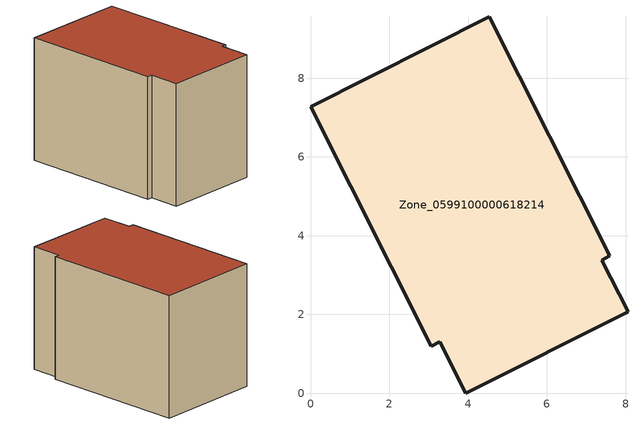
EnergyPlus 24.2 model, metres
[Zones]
Zone_0599100000618214
 floor ground (C_G): 7.4,3.38 8.06,2.07 3.94,0 3.28,1.31 3.06,1.2 0,7.27 4.54,9.56 7.6,3.49 z3.24
 wall outside (C_F): 4.54,9.56 0,7.27 3.06,1.2 3.28,1.31 3.94,0 8.06,2.07 7.4,3.38 7.6,3.49 4.54,9.56 z3.24:9.07
 roof outside (C_R): 7.4,3.38 7.6,3.49 4.54,9.56 0,7.27 3.06,1.2 3.28,1.31 3.94,0 8.06,2.07 z9.07
[BUILDING]
Pand.0599100000618214: North Axis=0; Terrain=City; Loads Convergence Tolerance Value=0.04; Temperature Convergence Tolerance Value=0.4; Solar Distribution=FullExterior; Maximum Number of Warmup Days=25; Minimum Number of Warmup Days=1
[Site:Location]
Rotterdam.The.Hague.AP_ZH_NLD Design_Conditions: Latitude=51.96; Longitude=4.45; Time Zone=1; Elevation=-4.5
[SITE:GROUNDTEMPERATURE:BUILDINGSURFACE]
18, 18, 18, 18, 18, 18, 18, 18, 18, 18, 18, 18
[MATERIAL] Thermal Absorptance=0.9; Solar Absorptance=0.7; Visible Absorptance=0.7
Name | Roughness | Thickness | Conductivity | Density | Specific Heat
G.D.1965 | MediumSmooth | 0.15 | 1 | 540 | 1210
F.D.1965 | Rough | 0.3 | 0.857143 | 1920 | 840
R.D.1965 | MediumRough | 0.2 | 0.08 | 1500 | 1000
[CONSTRUCTION]
C_G: G.D.1965
C_F: F.D.1965
C_R: R.D.1965
[ZONE]
Zone_0599100000618214: Type=1; Multiplier=1; Ceiling Height=Autocalculate; Volume=Autocalculate; Floor Area=autocalculate; Part of Total Floor Area=Yes
[ZONEINFILTRATION:DESIGNFLOWRATE]
Infil_Zone_0599100000618214: Zone or ZoneList or Space or SpaceList=Zone_0599100000618214; Schedule=AlwaysOn; Design Flow Rate Calculation Method=Flow/Area; Flow Rate per Floor Area=0.0042; Constant Term Coefficient=1; Temperature Term Coefficient=0; Velocity Term Coefficient=0; Velocity Squared Term Coefficient=0
[HVACTEMPLATE:ZONE:IDEALLOADSAIRSYSTEM]
Zone_0599100000618214: Maximum Heating Supply Air Temperature=50; Minimum Cooling Supply Air Temperature=13; Maximum Heating Supply Air Humidity Ratio=0.0156; Minimum Cooling Supply Air Humidity Ratio=0.0077; Heating Limit=NoLimit; Cooling Limit=NoLimit; Dehumidification Control Type=ConstantSensibleHeatRatio; Cooling Sensible Heat Ratio=0.7; Dehumidification Setpoint=60; Humidification Control Type=None; Humidification Setpoint=30; Outdoor Air Method=None; Outdoor Air Flow Rate per Person=0.00944; Outdoor Air Flow Rate per Zone Floor Area=0; Outdoor Air Flow Rate per Zone=0; Demand Controlled Ventilation Type=None; Outdoor Air Economizer Type=NoEconomizer; Heat Recovery Type=None; Sensible Heat Recovery Effectiveness=0.7; Latent Heat Recovery Effectiveness=0.65
[ZONECONTROL:THERMOSTAT]
ThermostatControl_Zone_0599100000618214: Zone or ZoneList=Zone_0599100000618214; Control Type Schedule=DualSetpointControlType; Control 1=Thermostat_Zone_0599100000618214; Temperature Difference Between Cutout And Setpoint=0
[THERMOSTATSETPOINT:DUALSETPOINT]
Thermostat_Zone_0599100000618214: Heating Setpoint Temperature Schedule=HeatingSetpoint_Zone_0599100000618214; Cooling Setpoint Temperature Schedule=CoolingSetpoint_Zone_0599100000618214
[SCHEDULE:COMPACT]
HeatingSetpoint_Zone_0599100000618214: Through: 12/31, For: AllDays, Until: 24:00, 21
CoolingSetpoint_Zone_0599100000618214: Through: 12/31, For: AllDays, Until: 24:00, 24
DualSetpointControlType: Through: 12/31, For: AllDays, Until: 24:00, 4
AlwaysOn: Through: 12/31, For: AllDays, Until: 24:00, 1
